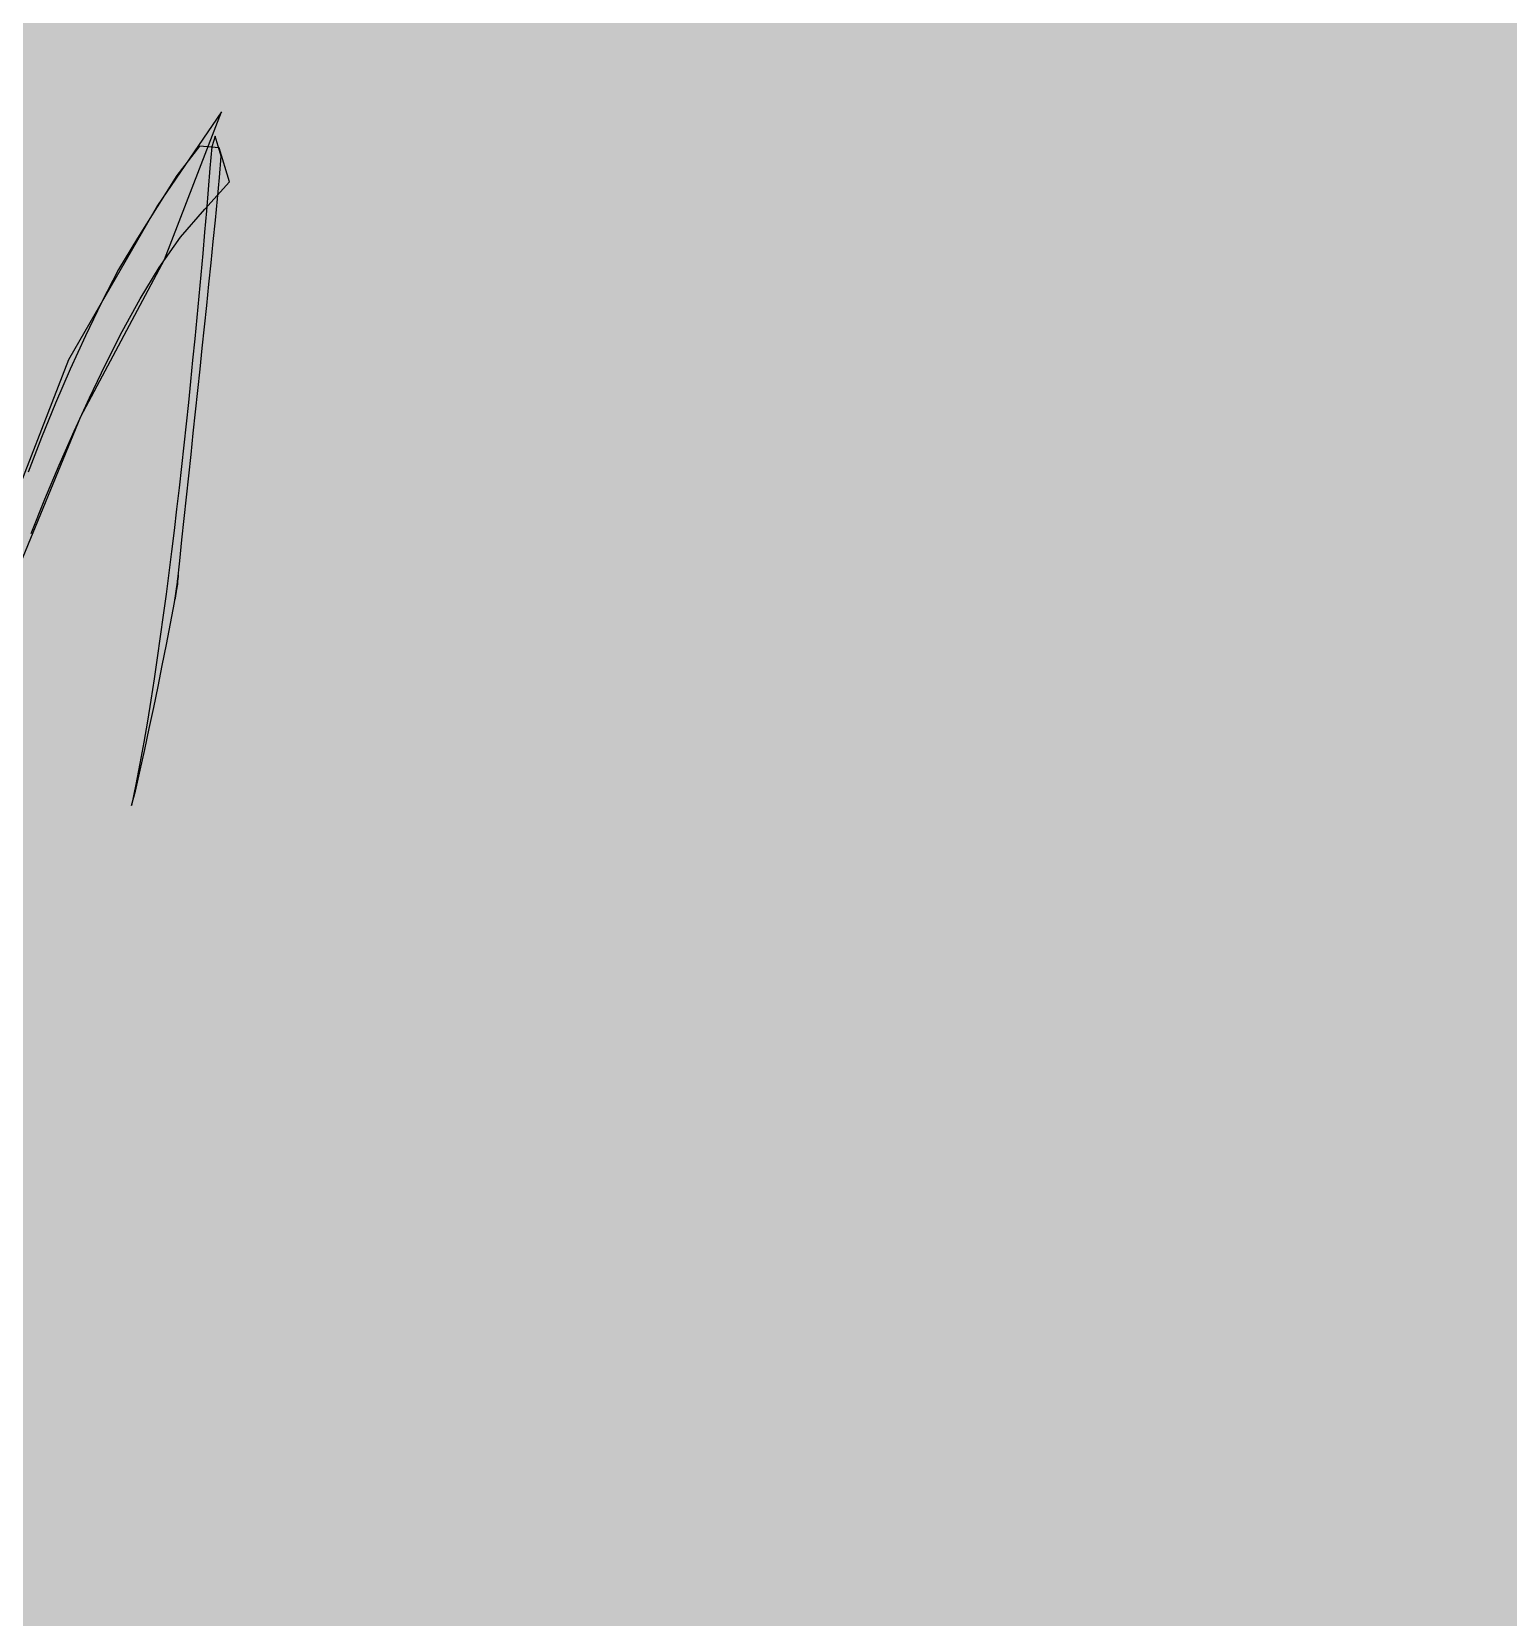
# Model space of a CAD drawing. Extents: x 0 to 1501, y 0 to 1747.
# Drawn here: x 132.78 to 141.03, y 1706.12 to 1714.98 of the extents above; entities that cross this region are included whole.
import ezdxf

# ---------------------------------------------------------------- set-up
doc = ezdxf.new("R2010")
doc.units = 0

msp = doc.modelspace()

# ---------------------------------------------------------------- hatches: boundary and pattern name
at = {"true_color": 0xf8f9fa}
msp.add_hatch(color=256, dxfattribs=at).paths.add_polyline_path([(0, 1747), (1280, 1747), (1280, 1027), (0, 1027)], flags=0)
at = {"true_color": 0xffffff}
msp.add_hatch(color=256, dxfattribs=at).paths.add_polyline_path([(0, 1747), (1280, 1747), (1280, 1681), (0, 1681)], flags=0)
at = {"true_color": 0x808080}
msp.add_hatch(color=256, dxfattribs=at).paths.add_polyline_path([(128.123, 1707.59), (127.3096, 1707.087), (126.5271, 1706.4706), (125.7181, 1705.8894), (124.8812, 1705.3495), (123.9966, 1704.8951), (123.0268, 1704.6786), (122.3837, 1704.9719), (122.7298, 1705.904), (122.5721, 1706.8369), (121.613, 1706.9851), (120.6445, 1706.7585), (119.7067, 1706.4233), (118.8056, 1706), (117.9849, 1705.439), (117.4101, 1704.6385), (117.7572, 1703.7989), (118.571, 1703.2972), (117.7161, 1702.7975), (116.7992, 1702.4095), (115.8449, 1702.125), (114.8737, 1701.9042), (113.8909, 1701.7423), (112.8989, 1701.655), (111.9047, 1701.5916), (110.9329, 1701.4784), (110.0115, 1701.4201), (109.027, 1701.268), (108.0495, 1701.0769), (107.0801, 1700.8476), (106.1145, 1700.6031), (105.1669, 1700.297), (104.278, 1699.8517), (104.0141, 1699.019), (104.7919, 1698.406), (104.4837, 1697.8408), (103.5144, 1697.6192), (102.5204, 1697.5662), (101.5246, 1697.582), (100.582, 1697.8569), (100.5602, 1698.7548), (100.4831, 1699.6824), (99.5387, 1699.9453), (98.5437, 1699.995), (97.5485, 1700.0358), (96.5538, 1700.0907), (95.5603, 1700.1625), (94.568, 1700.2498), (93.6661, 1700.3078), (92.705, 1700.5563), (91.7432, 1700.8142), (90.9197, 1701.3039), (90.6512, 1702.2372), (89.9659, 1702.9573), (89.182, 1703.5682), (88.6148, 1703.2184), (89.0929, 1702.3541), (88.4857, 1702.6909), (87.757, 1703.3701), (87.9175, 1702.9588), (88.6333, 1702.2683), (89.4508, 1701.896), (88.9947, 1702.7653), (89.4108, 1703.0881), (90.1856, 1702.4631), (90.5814, 1701.5883), (91.1664, 1700.8155), (92.0551, 1700.3726), (93.0148, 1700.1082), (93.8046, 1700.2459), (94.6499, 1699.8497), (95.6395, 1699.7361), (96.6326, 1699.6589), (97.6281, 1699.6245), (98.6238, 1699.5944), (99.6197, 1699.5722), (100.1933, 1699.0744), (100.0007, 1698.1162), (100.7251, 1697.4826), (101.6937, 1697.2631), (102.6883, 1697.2132), (103.6827, 1697.2633), (104.6588, 1697.4552), (105.4828, 1697.9647), (104.9907, 1698.7401), (104.5188, 1699.4351), (105.4056, 1699.8707), (106.3561, 1700.1682), (107.3171, 1700.4304), (108.2855, 1700.6637), (109.2629, 1700.8555), (110.2491, 1700.9951), (111.0077, 1701.2127), (111.9617, 1701.1321), (112.9556, 1701.1975), (113.9447, 1701.3149), (114.9279, 1701.4745), (115.8985, 1701.6971), (116.849, 1701.9946), (117.7734, 1702.3649), (118.6346, 1702.8611), (118.8523, 1703.6791), (118.0063, 1704.1948), (118.2062, 1705.0277), (119.0233, 1705.5891), (119.929, 1706.0028), (120.8642, 1706.3454), (121.8352, 1706.5558), (122.2635, 1705.9087), (121.9268, 1704.9713), (122.2743, 1704.2089), (123.264, 1704.2509), (124.2133, 1704.5478), (125.0965, 1705.0055), (125.9058, 1705.5858), (126.6911, 1706.1987), (127.4822, 1706.8041), (128.119, 1707.4824), (128.8817, 1707.8849), (129.6193, 1708.5543), (130.3265, 1709.2557), (130.9834, 1710.0038), (131.3797, 1710.3268), (131.2561, 1709.3452), (131.9225, 1709.1601), (132.4944, 1709.9612), (132.7238, 1710.9278), (132.6723, 1711.9048), (133.0496, 1712.8264), (133.5182, 1713.7043), (133.8372, 1714.5289), (133.4792, 1714.0046), (132.9813, 1713.1424), (132.6216, 1712.2149), (132.5018, 1711.2331), (132.4292, 1710.2736), (131.8236, 1709.5073), (131.5302, 1710.1431), (131.5671, 1711.1104), (130.8931, 1710.4147), (130.2593, 1709.6463), (129.5553, 1708.9423), (128.7989, 1708.2942), (128.123, 1707.59)], flags=0)
at = {"true_color": 0xededee}
msp.add_hatch(color=256, dxfattribs=at).paths.add_polyline_path([(133.261, 1713.6475), (133.1663, 1713.4639), (133.0765, 1713.2777), (132.9911, 1713.0896), (132.9096, 1712.8997), (132.8316, 1712.7083), (132.757, 1712.5156), (132.6856, 1712.3217), (132.6176, 1712.1265), (132.5536, 1711.9301), (132.5165, 1711.7268), (132.4932, 1711.5216), (132.4915, 1711.3151), (132.5367, 1711.1141), (132.5919, 1710.9178), (132.5617, 1710.7135), (132.5127, 1710.5128), (132.4473, 1710.3169), (132.3632, 1710.1283), (132.2629, 1709.9476), (132.1487, 1709.7755), (132.02, 1709.6139), (131.875, 1709.4669), (131.7094, 1709.3437), (131.5176, 1709.2706), (131.324, 1709.3187), (131.2502, 1709.416), (131.2801, 1709.2118), (131.3614, 1709.0231), (131.5379, 1708.9438), (131.7284, 1709.0207), (131.8973, 1709.1394), (132.0531, 1709.2751), (132.1945, 1709.4253), (132.3104, 1709.5963), (132.411, 1709.7768), (132.4967, 1709.9647), (132.5671, 1710.1589), (132.6216, 1710.3582), (132.6638, 1710.5605), (132.7002, 1710.7639), (132.729, 1710.9685), (132.7465, 1711.1744), (132.7433, 1711.3808), (132.68, 1711.5756), (132.6499, 1711.7788), (132.6994, 1711.9784), (132.7729, 1712.1716), (132.8498, 1712.3633), (132.9297, 1712.5539), (133.0124, 1712.7433), (133.0983, 1712.9312), (133.1878, 1713.1175), (133.2816, 1713.3016), (133.3812, 1713.4827), (133.4884, 1713.6593), (133.6077, 1713.828), (133.7433, 1713.9838), (133.881, 1714.1379), (133.8238, 1714.328), (133.7128, 1714.3367), (133.5861, 1714.1737), (133.4764, 1713.9986), (133.3677, 1713.8228), (133.261, 1713.6475)], flags=0)
at = {"true_color": 0x232323}
for points in [[(133.59, 1711.8995), (133.6027, 1712.0185), (133.6155, 1712.1375), (133.6282, 1712.2565), (133.6408, 1712.3755), (133.6535, 1712.4945), (133.6661, 1712.6135), (133.6788, 1712.7326), (133.6914, 1712.8516), (133.7039, 1712.9706), (133.7164, 1713.0896), (133.7289, 1713.2087), (133.7413, 1713.3277), (133.7537, 1713.4467), (133.766, 1713.5658), (133.7782, 1713.6848), (133.7904, 1713.8039), (133.8023, 1713.923), (133.814, 1714.0421), (133.8246, 1714.1613), (133.8341, 1714.2806), (133.8001, 1714.3933), (133.7814, 1714.3336), (133.7718, 1714.2143), (133.7619, 1714.095), (133.7518, 1713.9758), (133.7416, 1713.8565), (133.7311, 1713.7373), (133.7204, 1713.6181), (133.7095, 1713.4989), (133.6983, 1713.3797), (133.6869, 1713.2606), (133.6752, 1713.1415), (133.6634, 1713.0224), (133.6511, 1712.9034), (133.6386, 1712.7843), (133.6258, 1712.6653), (133.6127, 1712.5464), (133.5993, 1712.4274), (133.5855, 1712.3086), (133.5713, 1712.1897), (133.5567, 1712.0709), (133.5418, 1711.9522), (133.5264, 1711.8335), (133.5105, 1711.7149), (133.494, 1711.5963), (133.4771, 1711.4779), (133.4595, 1711.3595), (133.4411, 1711.2412), (133.422, 1711.1231), (133.402, 1711.0051), (133.3808, 1710.8873), (133.3582, 1710.7698), (133.3333, 1710.6527), (133.3552, 1710.732), (133.3816, 1710.8487), (133.4075, 1710.9655), (133.4328, 1711.0825), (133.4575, 1711.1996), (133.4817, 1711.3168), (133.5054, 1711.4341), (133.5285, 1711.5516), (133.5511, 1711.6691), (133.5732, 1711.7867), (133.59, 1711.8995)], [(133.59, 1711.8995), (133.6027, 1712.0185), (133.6155, 1712.1375), (133.6282, 1712.2565), (133.6408, 1712.3755), (133.6535, 1712.4945), (133.6661, 1712.6135), (133.6788, 1712.7326), (133.6914, 1712.8516), (133.7039, 1712.9706), (133.7164, 1713.0896), (133.7289, 1713.2087), (133.7413, 1713.3277), (133.7537, 1713.4467), (133.766, 1713.5658), (133.7782, 1713.6848), (133.7904, 1713.8039), (133.8023, 1713.923), (133.814, 1714.0421), (133.8246, 1714.1613), (133.8341, 1714.2806), (133.8001, 1714.3933), (133.7814, 1714.3336), (133.7718, 1714.2143), (133.7619, 1714.095), (133.7518, 1713.9758), (133.7416, 1713.8565), (133.7311, 1713.7373), (133.7204, 1713.6181), (133.7095, 1713.4989), (133.6983, 1713.3797), (133.6869, 1713.2606), (133.6752, 1713.1415), (133.6634, 1713.0224), (133.6511, 1712.9034), (133.6386, 1712.7843), (133.6258, 1712.6653), (133.6127, 1712.5464), (133.5993, 1712.4274), (133.5855, 1712.3086), (133.5713, 1712.1897), (133.5567, 1712.0709), (133.5418, 1711.9522), (133.5264, 1711.8335), (133.5105, 1711.7149), (133.494, 1711.5963), (133.4771, 1711.4779), (133.4595, 1711.3595), (133.4411, 1711.2412), (133.422, 1711.1231), (133.402, 1711.0051), (133.3808, 1710.8873), (133.3582, 1710.7698), (133.3333, 1710.6527), (133.3552, 1710.732), (133.3816, 1710.8487), (133.4075, 1710.9655), (133.4328, 1711.0825), (133.4575, 1711.1996), (133.4817, 1711.3168), (133.5054, 1711.4341), (133.5285, 1711.5516), (133.5511, 1711.6691), (133.5732, 1711.7867), (133.59, 1711.8995)], [(133.577, 1711.806), (133.5779, 1711.8103), (133.5788, 1711.8146), (133.5796, 1711.8189), (133.5804, 1711.8232), (133.5812, 1711.8275), (133.582, 1711.8318), (133.5828, 1711.8361), (133.5836, 1711.8404), (133.5843, 1711.8447), (133.5851, 1711.849), (133.5858, 1711.8533), (133.5865, 1711.8576), (133.5873, 1711.862), (133.588, 1711.8663), (133.5887, 1711.8706), (133.5894, 1711.8749), (133.5902, 1711.8792), (133.5909, 1711.8835), (133.5916, 1711.8879), (133.5924, 1711.8922), (133.5931, 1711.8965), (133.5912, 1711.8985), (133.5899, 1711.9012), (133.5905, 1711.9055), (133.5911, 1711.9098), (133.5917, 1711.9142), (133.5923, 1711.9185), (133.5929, 1711.9229), (133.5935, 1711.9272), (133.5941, 1711.9315), (133.5947, 1711.9359), (133.5952, 1711.9402), (133.5951, 1711.9395), (133.5945, 1711.9351), (133.5939, 1711.9308), (133.5933, 1711.9265), (133.5927, 1711.9221), (133.5921, 1711.9178), (133.5915, 1711.9135), (133.5909, 1711.9091), (133.5903, 1711.9048), (133.5897, 1711.9004), (133.5891, 1711.8961), (133.5885, 1711.8918), (133.5879, 1711.8874), (133.5873, 1711.8831), (133.5867, 1711.8788), (133.5861, 1711.8744), (133.5855, 1711.8701), (133.5849, 1711.8658), (133.5843, 1711.8614), (133.5837, 1711.8571), (133.5832, 1711.8528), (133.5826, 1711.8484), (133.582, 1711.8441), (133.5814, 1711.8397), (133.5808, 1711.8354), (133.5803, 1711.8311), (133.5797, 1711.8267), (133.5792, 1711.8224), (133.5786, 1711.818), (133.578, 1711.8137), (133.5775, 1711.8093), (133.577, 1711.806)]]:
    msp.add_hatch(color=256, dxfattribs=at).paths.add_polyline_path(points, flags=0)

# ---------------------------------------------------------------- linework, layer by layer
at = {"true_color": 0x808080}
msp.add_lwpolyline([(132.6723, 1711.9048), (133.0496, 1712.8264), (133.5182, 1713.7043), (133.8372, 1714.5289), (133.4792, 1714.0046), (132.9813, 1713.1424), (132.6216, 1712.2149)], dxfattribs=at)
at = {"true_color": 0xededee}
msp.add_lwpolyline([(132.7729, 1712.1716), (132.8498, 1712.3633), (132.9297, 1712.5539), (133.0124, 1712.7433), (133.0983, 1712.9312), (133.1878, 1713.1175), (133.2816, 1713.3016), (133.3812, 1713.4827), (133.4884, 1713.6593), (133.6077, 1713.828), (133.7433, 1713.9838), (133.881, 1714.1379), (133.8238, 1714.328), (133.7128, 1714.3367), (133.5861, 1714.1737), (133.4764, 1713.9986), (133.3677, 1713.8228), (133.261, 1713.6475), (133.261, 1713.6475), (133.1663, 1713.4639), (133.0765, 1713.2777), (132.9911, 1713.0896), (132.9096, 1712.8997), (132.8316, 1712.7083), (132.757, 1712.5156)], dxfattribs=at)
at = {"true_color": 0x232323}
for points in [[(133.59, 1711.8995), (133.6027, 1712.0185), (133.6155, 1712.1375), (133.6282, 1712.2565), (133.6408, 1712.3755), (133.6535, 1712.4945), (133.6661, 1712.6135), (133.6788, 1712.7326), (133.6914, 1712.8516), (133.7039, 1712.9706), (133.7164, 1713.0896), (133.7289, 1713.2087), (133.7413, 1713.3277), (133.7537, 1713.4467), (133.766, 1713.5658), (133.7782, 1713.6848), (133.7904, 1713.8039), (133.8023, 1713.923), (133.814, 1714.0421), (133.8246, 1714.1613), (133.8341, 1714.2806), (133.8001, 1714.3933), (133.7814, 1714.3336), (133.7718, 1714.2143), (133.7619, 1714.095), (133.7518, 1713.9758), (133.7416, 1713.8565), (133.7311, 1713.7373), (133.7204, 1713.6181), (133.7095, 1713.4989), (133.6983, 1713.3797), (133.6869, 1713.2606), (133.6752, 1713.1415), (133.6634, 1713.0224), (133.6511, 1712.9034), (133.6386, 1712.7843), (133.6258, 1712.6653), (133.6127, 1712.5464), (133.5993, 1712.4274), (133.5855, 1712.3086), (133.5713, 1712.1897), (133.5567, 1712.0709), (133.5418, 1711.9522), (133.5264, 1711.8335), (133.5105, 1711.7149), (133.494, 1711.5963), (133.4771, 1711.4779), (133.4595, 1711.3595), (133.4411, 1711.2412), (133.422, 1711.1231), (133.402, 1711.0051), (133.3808, 1710.8873), (133.3582, 1710.7698), (133.3333, 1710.6527), (133.3552, 1710.732), (133.3816, 1710.8487), (133.4075, 1710.9655), (133.4328, 1711.0825), (133.4575, 1711.1996), (133.4817, 1711.3168), (133.5054, 1711.4341), (133.5285, 1711.5516), (133.5511, 1711.6691), (133.5732, 1711.7867), (133.59, 1711.8995)], [(133.59, 1711.8995), (133.6027, 1712.0185), (133.6155, 1712.1375), (133.6282, 1712.2565), (133.6408, 1712.3755), (133.6535, 1712.4945), (133.6661, 1712.6135), (133.6788, 1712.7326), (133.6914, 1712.8516), (133.7039, 1712.9706), (133.7164, 1713.0896), (133.7289, 1713.2087), (133.7413, 1713.3277), (133.7537, 1713.4467), (133.766, 1713.5658), (133.7782, 1713.6848), (133.7904, 1713.8039), (133.8023, 1713.923), (133.814, 1714.0421), (133.8246, 1714.1613), (133.8341, 1714.2806), (133.8001, 1714.3933), (133.7814, 1714.3336), (133.7718, 1714.2143), (133.7619, 1714.095), (133.7518, 1713.9758), (133.7416, 1713.8565), (133.7311, 1713.7373), (133.7204, 1713.6181), (133.7095, 1713.4989), (133.6983, 1713.3797), (133.6869, 1713.2606), (133.6752, 1713.1415), (133.6634, 1713.0224), (133.6511, 1712.9034), (133.6386, 1712.7843), (133.6258, 1712.6653), (133.6127, 1712.5464), (133.5993, 1712.4274), (133.5855, 1712.3086), (133.5713, 1712.1897), (133.5567, 1712.0709), (133.5418, 1711.9522), (133.5264, 1711.8335), (133.5105, 1711.7149), (133.494, 1711.5963), (133.4771, 1711.4779), (133.4595, 1711.3595), (133.4411, 1711.2412), (133.422, 1711.1231), (133.402, 1711.0051), (133.3808, 1710.8873), (133.3582, 1710.7698), (133.3333, 1710.6527), (133.3552, 1710.732), (133.3816, 1710.8487), (133.4075, 1710.9655), (133.4328, 1711.0825), (133.4575, 1711.1996), (133.4817, 1711.3168), (133.5054, 1711.4341), (133.5285, 1711.5516), (133.5511, 1711.6691), (133.5732, 1711.7867), (133.59, 1711.8995)], [(133.577, 1711.806), (133.5779, 1711.8103), (133.5788, 1711.8146), (133.5796, 1711.8189), (133.5804, 1711.8232), (133.5812, 1711.8275), (133.582, 1711.8318), (133.5828, 1711.8361), (133.5836, 1711.8404), (133.5843, 1711.8447), (133.5851, 1711.849), (133.5858, 1711.8533), (133.5865, 1711.8576), (133.5873, 1711.862), (133.588, 1711.8663), (133.5887, 1711.8706), (133.5894, 1711.8749), (133.5902, 1711.8792), (133.5909, 1711.8835), (133.5916, 1711.8879), (133.5924, 1711.8922), (133.5931, 1711.8965), (133.5912, 1711.8985), (133.5899, 1711.9012), (133.5905, 1711.9055), (133.5911, 1711.9098), (133.5917, 1711.9142), (133.5923, 1711.9185), (133.5929, 1711.9229), (133.5935, 1711.9272), (133.5941, 1711.9315), (133.5947, 1711.9359), (133.5952, 1711.9402), (133.5951, 1711.9395), (133.5945, 1711.9351), (133.5939, 1711.9308), (133.5933, 1711.9265), (133.5927, 1711.9221), (133.5921, 1711.9178), (133.5915, 1711.9135), (133.5909, 1711.9091), (133.5903, 1711.9048), (133.5897, 1711.9004), (133.5891, 1711.8961), (133.5885, 1711.8918), (133.5879, 1711.8874), (133.5873, 1711.8831), (133.5867, 1711.8788), (133.5861, 1711.8744), (133.5855, 1711.8701), (133.5849, 1711.8658), (133.5843, 1711.8614), (133.5837, 1711.8571), (133.5832, 1711.8528), (133.5826, 1711.8484), (133.582, 1711.8441), (133.5814, 1711.8397), (133.5808, 1711.8354), (133.5803, 1711.8311), (133.5797, 1711.8267), (133.5792, 1711.8224), (133.5786, 1711.818), (133.578, 1711.8137), (133.5775, 1711.8093), (133.577, 1711.806)]]:
    msp.add_lwpolyline(points, close=True, dxfattribs=at)

doc.saveas('drawing.dxf')
